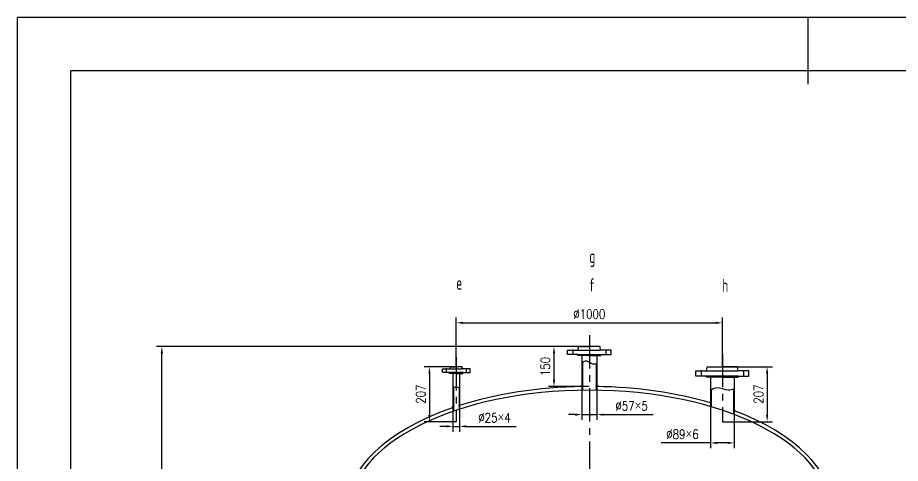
# Model space of a CAD drawing. Header units: millimetres. Extents: x -300 to 12659, y -300 to 12315.
# Drawn here: x -300 to 4677, y 9800 to 12315 of the extents above; entities that cross this region are included whole.
import ezdxf

# ---------------------------------------------------------------- set-up
doc = ezdxf.new("R2010")
doc.units = ezdxf.units.MM
doc.header["$LTSCALE"] = 150
doc.linetypes.add('CENTER', pattern=[2, 1.25, -0.25, 0.25, -0.25])
for name, color, linetype in [('1轮廓实线层', 7, 'Continuous'), ('2细线层', 4, 'Continuous'), ('3中心线层', 1, 'CENTER'), ('6文字层', 3, 'Continuous'), ('图框层', 7, 'Continuous')]:
    doc.layers.add(name, color=color, linetype=linetype)
doc.styles.add('PC_TEXTSTYLE', font='isocp.shx', dxfattribs={"width": 0.8, "height": 8, "bigfont": 'hzfs.shx'})
doc.styles.add('TH_GBDIM', font='romans.shx', dxfattribs={"width": 0.8, "bigfont": 'gbcbig.shx'})
doc.dimstyles.new('lmn-TH_GBDIM', dxfattribs={"dimscale": 15, "dimtxt": 3.5, "dimasz": 2.5, "dimexe": 2, "dimexo": 0, "dimgap": 1.5, "dimtad": 1, "dimdec": 0, "dimlfac": 0.666667, "dimzin": 0, "dimdsep": 46, "dimtxsty": 'TH_GBDIM', "dimcen": 2.5, "dimclrd": 130, "dimclre": 130, "dimclrt": 3, "dimadec": 0, "dimazin": 0, "dimtfac": 0.714286, "dimtdec": 0, "dimtmove": 0, "dimatfit": 3, "dimfxl": 0, "dimtzin": 0, "dimlwd": -1, "dimlwe": -1, "dimarcsym": 0})

# ---------------------------------------------------------------- blocks, each defined once
blk = doc.blocks.new('*D18')
at = {"layer": '1轮廓实线层', "color": 130}
for p, q in [((2923.1, 10458.7), (483, 10458.7)), ((513, 5941.8), (513, 10421.2)), ((1795.5, 5904.3), (483, 5904.3))]:
    blk.add_line(p, q, dxfattribs=at)
for points in [[(506.8, 10421.2), (519.3, 10421.2), (513, 10458.7)], [(506.8, 5941.8), (519.3, 5941.8), (513, 5904.3)]]:
    blk.add_solid(points, dxfattribs=at)
at = {"layer": 'Defpoints', "color": 0}
for p in [(513, 10458.7), (2923.1, 10458.7), (1795.5, 5904.3)]:
    blk.add_point(p, dxfattribs=at)
at = {"layer": '1轮廓实线层', "color": 3, "insert": (464.3, 8181.5), "char_height": 52.5, "attachment_point": 5, "rotation": 90, "style": 'TH_GBDIM'}
blk.add_mtext('3036', dxfattribs=at)
blk = doc.blocks.new('*D19')
at = {"layer": '1轮廓实线层', "color": 130}
for p, q in [((2173.1, 10345.3), (1991.6, 10345.3)), ((2021.6, 10307.8), (2021.6, 10072.3)), ((2173.1, 10034.8), (1991.6, 10034.8))]:
    blk.add_line(p, q, dxfattribs=at)
for points in [[(2015.3, 10307.8), (2027.8, 10307.8), (2021.6, 10345.3)], [(2015.3, 10072.3), (2027.8, 10072.3), (2021.6, 10034.8)]]:
    blk.add_solid(points, dxfattribs=at)
at = {"layer": 'Defpoints', "color": 0}
for p in [(2173.1, 10345.3), (2021.6, 10034.8), (2173.1, 10034.8)]:
    blk.add_point(p, dxfattribs=at)
at = {"layer": '1轮廓实线层', "color": 3, "insert": (1972.8, 10190.1), "char_height": 52.5, "attachment_point": 5, "rotation": 90, "style": 'TH_GBDIM'}
blk.add_mtext('207', dxfattribs=at)
blk = doc.blocks.new('*D20')
at = {"layer": '1轮廓实线层', "color": 130}
for p, q in [((2923.1, 10458.7), (2693.7, 10458.7)), ((2723.7, 10421.2), (2723.7, 10271.5)), ((2923.1, 10234), (2693.7, 10234))]:
    blk.add_line(p, q, dxfattribs=at)
for points in [[(2717.5, 10421.2), (2730, 10421.2), (2723.7, 10458.7)], [(2717.5, 10271.5), (2730, 10271.5), (2723.7, 10234)]]:
    blk.add_solid(points, dxfattribs=at)
at = {"layer": 'Defpoints', "color": 0}
for p in [(2923.1, 10458.7), (2723.7, 10234), (2923.1, 10234)]:
    blk.add_point(p, dxfattribs=at)
at = {"layer": '1轮廓实线层', "color": 3, "insert": (2675, 10346.3), "char_height": 52.5, "attachment_point": 5, "rotation": 90, "style": 'TH_GBDIM'}
blk.add_mtext('150', dxfattribs=at)
blk = doc.blocks.new('*D21')
at = {"layer": '1轮廓实线层', "color": 130}
for p, q in [((3673.1, 10345.3), (3955.5, 10345.3)), ((3925.5, 10307.8), (3925.5, 10072.3)), ((3673.1, 10034.8), (3955.5, 10034.8))]:
    blk.add_line(p, q, dxfattribs=at)
for points in [[(3919.2, 10307.8), (3931.7, 10307.8), (3925.5, 10345.3)], [(3919.2, 10072.3), (3931.7, 10072.3), (3925.5, 10034.8)]]:
    blk.add_solid(points, dxfattribs=at)
at = {"layer": 'Defpoints', "color": 0}
for p in [(3673.1, 10345.3), (3673.1, 10034.8), (3925.5, 10034.8)]:
    blk.add_point(p, dxfattribs=at)
at = {"layer": '1轮廓实线层', "color": 3, "insert": (3876.7, 10190.1), "char_height": 52.5, "attachment_point": 5, "rotation": 90, "style": 'TH_GBDIM'}
blk.add_mtext('207', dxfattribs=at)
blk = doc.blocks.new('*D22')
at = {"layer": '1轮廓实线层', "color": 130}
for p, q in [((2154.4, 10121), (2154.4, 9978.5)), ((2191.9, 10131.5), (2191.9, 9978.5)), ((2116.9, 10008.5), (2079.4, 10008.5)), ((2154.4, 10008.5), (2191.9, 10008.5)), ((2229.4, 10008.5), (2510.1, 10008.5))]:
    blk.add_line(p, q, dxfattribs=at)
for points in [[(2116.9, 10014.8), (2116.9, 10002.3), (2154.4, 10008.5)], [(2229.4, 10014.8), (2229.4, 10002.3), (2191.9, 10008.5)]]:
    blk.add_solid(points, dxfattribs=at)
at = {"layer": 'Defpoints', "color": 0}
for p in [(2154.4, 10121), (2191.9, 10131.5), (2191.9, 10008.5)]:
    blk.add_point(p, dxfattribs=at)
at = {"layer": '1轮廓实线层', "color": 3, "insert": (2388.5, 10059.5), "char_height": 52.5, "attachment_point": 5, "style": 'TH_GBDIM'}
blk.add_mtext('%%C25{\\fBatang|b0|i0|c129|p18;\\H1.0833x;×}4', dxfattribs=at)
blk = doc.blocks.new('*D23')
at = {"layer": '1轮廓实线层', "color": 130}
for p, q in [((2880.4, 10239.4), (2880.4, 10044.8)), ((2965.9, 10239.4), (2965.9, 10044.8)), ((2842.9, 10074.8), (2805.4, 10074.8)), ((2880.4, 10074.8), (2965.9, 10074.8)), ((3003.4, 10074.8), (3282.1, 10074.8))]:
    blk.add_line(p, q, dxfattribs=at)
for points in [[(2842.9, 10081), (2842.9, 10068.5), (2880.4, 10074.8)], [(3003.4, 10081), (3003.4, 10068.5), (2965.9, 10074.8)]]:
    blk.add_solid(points, dxfattribs=at)
at = {"layer": 'Defpoints', "color": 0}
for p in [(2880.4, 10239.4), (2965.9, 10239.4), (2965.9, 10074.8)]:
    blk.add_point(p, dxfattribs=at)
at = {"layer": '1轮廓实线层', "color": 3, "insert": (3161.5, 10125.7), "char_height": 52.5, "attachment_point": 5, "style": 'TH_GBDIM'}
blk.add_mtext('%%C57{\\fBatang|b0|i0|c129|p18;\\H1.0833x;×}5', dxfattribs=at)
blk = doc.blocks.new('*D24')
at = {"layer": '1轮廓实线层', "color": 130}
for p, q in [((3606.4, 10145.8), (3606.4, 9885.2)), ((3739.9, 10104.4), (3739.9, 9885.2)), ((3606.4, 9915.2), (3327.7, 9915.2)), ((3702.4, 9915.2), (3643.9, 9915.2))]:
    blk.add_line(p, q, dxfattribs=at)
for points in [[(3643.9, 9921.4), (3643.9, 9908.9), (3606.4, 9915.2)], [(3702.4, 9921.4), (3702.4, 9908.9), (3739.9, 9915.2)]]:
    blk.add_solid(points, dxfattribs=at)
at = {"layer": 'Defpoints', "color": 0}
for p in [(3606.4, 10145.8), (3739.9, 10104.4), (3739.9, 9915.2)]:
    blk.add_point(p, dxfattribs=at)
at = {"layer": '1轮廓实线层', "color": 3, "insert": (3448.3, 9966.1), "char_height": 52.5, "attachment_point": 5, "style": 'TH_GBDIM'}
blk.add_mtext('%%C89{\\fBatang|b0|i0|c129|p18;\\H1.0833x;×}6', dxfattribs=at)
blk = doc.blocks.new('*D31')
at = {"layer": '1轮廓实线层', "color": 130}
for p, q in [((2173.1, 10345.3), (2173.1, 10622.9)), ((3673.1, 10345.3), (3673.1, 10622.9)), ((2210.6, 10592.9), (3635.6, 10592.9))]:
    blk.add_line(p, q, dxfattribs=at)
for points in [[(2210.6, 10599.2), (2210.6, 10586.7), (2173.1, 10592.9)], [(3635.6, 10599.2), (3635.6, 10586.7), (3673.1, 10592.9)]]:
    blk.add_solid(points, dxfattribs=at)
at = {"layer": 'Defpoints', "color": 0}
for p in [(3673.1, 10592.9), (2173.1, 10345.3), (3673.1, 10345.3)]:
    blk.add_point(p, dxfattribs=at)
at = {"layer": '1轮廓实线层', "color": 3, "insert": (2923.1, 10641.7), "char_height": 52.5, "attachment_point": 5, "style": 'TH_GBDIM'}
blk.add_mtext('%%C1000', dxfattribs=at)

msp = doc.modelspace()

# ---------------------------------------------------------------- linework, layer by layer
at = {"layer": '1轮廓实线层'}
for p, q in [((4155, 12315), (4155, 11940)), ((2857.867, 10414.433), (2988.367, 10414.433)), ((2860.117, 10437.683), (2986.117, 10437.683)), ((2880.367, 10407.683), (2880.367, 10239.401)), ((2965.867, 10407.683), (2965.867, 10239.401)), ((2884.117, 10371.327), (2884.117, 10233.401)), ((2962.117, 10362.43), (2962.117, 10233.401)), ((2210.617, 10313.056), (2135.617, 10313.056)), ((2139.367, 10333.306), (2206.867, 10333.306)), ((2154.367, 10306.306), (2154.367, 10121.002)), ((2191.867, 10306.306), (2191.867, 10131.453)), ((3584.617, 10321.306), (3761.617, 10321.306)), ((3763.117, 10292.056), (3583.117, 10292.056)), ((3606.367, 10285.306), (3606.367, 10145.775)), ((3739.867, 10285.306), (3739.867, 10104.385)), ((2157.367, 10229.222), (2157.367, 10115.002)), ((2188.867, 10228.695), (2188.867, 10125.453)), ((2872.117, 10233.201), (2880.367, 10239.401)), ((2880.367, 10239.401), (2884.117, 10236.401)), ((2884.117, 10233.401), (2884.117, 10236.401)), ((2884.117, 10233.401), (2884.117, 10212.401)), ((2965.867, 10239.401), (2962.117, 10236.401)), ((2962.117, 10233.401), (2962.117, 10236.401)), ((2962.117, 10233.401), (2962.117, 10211.935)), ((2974.117, 10233.201), (2965.867, 10239.401)), ((3610.867, 10215.817), (3610.867, 10139.775)), ((3735.367, 10220.254), (3735.367, 10098.385)), ((2154.367, 10121.002), (2145.367, 10110.853)), ((2154.367, 10121.002), (2157.367, 10118.002)), ((2157.367, 10115.002), (2157.367, 10118.002)), ((2157.367, 10115.002), (2157.367, 10093.589)), ((2191.867, 10131.453), (2188.867, 10128.453)), ((2188.867, 10125.453), (2188.867, 10128.453)), ((2188.867, 10125.453), (2188.867, 10126.953)), ((2188.867, 10125.453), (2188.867, 10104.114)), ((2199.445, 10128.825), (2191.867, 10131.453)), ((3606.367, 10145.775), (3598.867, 10143.267)), ((3606.367, 10145.775), (3610.867, 10142.775)), ((3610.867, 10139.775), (3610.867, 10142.775)), ((3610.867, 10139.775), (3610.867, 10118.522)), ((3739.867, 10104.385), (3735.367, 10101.385)), ((3747.367, 10093.853), (3739.867, 10104.385)), ((3735.367, 10098.385), (3735.367, 10101.385)), ((3735.367, 10098.385), (3735.367, 10076.837))]:
    msp.add_line(p, q, dxfattribs=at)
for points in [[(2923.117, 10407.683), (2876.992, 10407.683), (2857.867, 10407.683), (2857.867, 10414.433), (2799.367, 10414.433), (2799.367, 10437.683), (2860.117, 10437.683), (2862.324, 10458.683), (2876.992, 10458.683), (2923.117, 10458.683)], [(2842.867, 10437.683), (2860.117, 10437.683), (2862.324, 10458.683), (2876.992, 10458.683)], [(2799.367, 10414.433), (2799.367, 10437.683), (2815.867, 10437.683)], [(2857.867, 10407.683), (2857.867, 10414.433), (2842.867, 10414.433)], [(2173.117, 10306.306), (2152.492, 10306.306), (2135.617, 10306.306), (2135.617, 10313.056), (2094.367, 10313.056), (2094.367, 10333.306), (2139.367, 10333.306), (2140.628, 10345.306), (2152.492, 10345.306), (2173.117, 10345.306)], [(2094.367, 10313.056), (2094.367, 10333.306), (2106.367, 10333.306)], [(2127.367, 10333.306), (2139.367, 10333.306), (2140.628, 10345.306), (2152.492, 10345.306)], [(2152.492, 10306.306), (2135.617, 10306.306), (2135.617, 10313.056), (2127.367, 10313.056)], [(3673.117, 10285.306), (3605.242, 10285.306), (3583.117, 10285.306), (3583.117, 10292.056), (3523.117, 10292.056), (3523.117, 10321.306), (3584.617, 10321.306), (3587.139, 10345.306), (3605.242, 10345.306), (3673.117, 10345.306)], [(3523.117, 10292.056), (3523.117, 10321.306), (3539.617, 10321.306)], [(3566.617, 10321.306), (3584.617, 10321.306), (3587.139, 10345.306), (3605.242, 10345.306)], [(3583.117, 10285.306), (3583.117, 10292.056), (3566.617, 10292.056)]]:
    msp.add_lwpolyline(points, dxfattribs=at)
at = {"layer": '1轮廓实线层', "extrusion": (-1.22461e-16, 0, -1)}
for points in [[(-2923.117, 10407.683), (-2969.242, 10407.683), (-2988.367, 10407.683), (-2988.367, 10414.433), (-3046.867, 10414.433), (-3046.867, 10437.683), (-2986.117, 10437.683), (-2983.909, 10458.683), (-2969.242, 10458.683), (-2923.117, 10458.683)], [(-3003.367, 10437.683), (-2986.117, 10437.683), (-2983.909, 10458.683), (-2969.242, 10458.683)], [(-2988.367, 10407.683), (-2988.367, 10414.433), (-3003.367, 10414.433)], [(-3046.867, 10414.433), (-3046.867, 10437.683), (-3030.367, 10437.683)], [(-2173.117, 10306.306), (-2193.742, 10306.306), (-2210.617, 10306.306), (-2210.617, 10313.056), (-2251.867, 10313.056), (-2251.867, 10333.306), (-2206.867, 10333.306), (-2205.605, 10345.306), (-2193.742, 10345.306), (-2173.117, 10345.306)], [(-2218.867, 10333.306), (-2206.867, 10333.306), (-2205.605, 10345.306), (-2193.742, 10345.306)], [(-2210.617, 10306.306), (-2210.617, 10313.056), (-2218.867, 10313.056)], [(-2251.867, 10313.056), (-2251.867, 10333.306), (-2239.867, 10333.306)], [(-3673.117, 10285.306), (-3740.992, 10285.306), (-3763.117, 10285.306), (-3763.117, 10292.056), (-3823.117, 10292.056), (-3823.117, 10321.306), (-3761.617, 10321.306), (-3759.094, 10345.306), (-3740.992, 10345.306), (-3673.117, 10345.306)], [(-3779.617, 10321.306), (-3761.617, 10321.306), (-3759.094, 10345.306), (-3740.992, 10345.306)], [(-3823.117, 10292.056), (-3823.117, 10321.306), (-3806.617, 10321.306)], [(-3763.117, 10285.306), (-3763.117, 10292.056), (-3779.617, 10292.056)]]:
    msp.add_lwpolyline(points, dxfattribs=at)
at = {"layer": '1轮廓实线层'}
for major_axis, ratio, start_param, end_param in [((1350, 0), 0.5, 0, 3.14159265), ((1371, 0), 0.50765864, 1.59924655, 2.13596467), ((1371, 0), 0.50765864, 1.04530149, 1.5423461), ((1371, 0), 0.50765864, 2.1634136, 3.14159265), ((1371, 0), 0.50765864, 0, 0.93669874)]:
    msp.add_ellipse((2923.117, 9537.683), major_axis=major_axis, ratio=ratio, start_param=start_param, end_param=end_param, dxfattribs=at)
for points, knots in [([(2880.367, 10369.499), (2889.832, 10374.144), (2909.637, 10383.862), (2934.906, 10360.521), (2955.839, 10359.388), (2965.867, 10363.877)], [0, 0, 0, 0, 19.28363626, 40.34782348, 59.8724431, 59.8724431, 59.8724431, 59.8724431]), ([(2154.367, 10226.891), (2158.393, 10230.084), (2166.339, 10233.55), (2179.349, 10229.341), (2187.721, 10227.583), (2191.867, 10229.828)], [0, 0, 0, 0, 9.37964252, 18.51008178, 26.48094941, 26.48094941, 26.48094941, 26.48094941]), ([(3606.367, 10212.683), (3618.648, 10221.274), (3650.001, 10237.816), (3695.313, 10208.101), (3730.016, 10216.616), (3739.867, 10222.765)], [0, 0, 0, 0, 27.69579046, 70.70527329, 93.87283749, 93.87283749, 93.87283749, 93.87283749])]:
    msp.add_open_spline(points, degree=3, knots=knots, dxfattribs=at)
at = {"layer": '2细线层'}
for p in [(-300, -300), (8610, 12315)]:
    msp.add_line(p, (-300, 12315), dxfattribs=at)
at = {"layer": '3中心线层'}
for p, q in [((2923.117, 10523.312), (2923.117, 8862.683)), ((2923.117, 10463.183), (2923.117, 10403.183)), ((2829.367, 10442.183), (2829.367, 10411.433)), ((3673.117, 10416.498), (3673.117, 10034.814)), ((2173.117, 10399.303), (2173.117, 10034.814)), ((2116.867, 10337.806), (2116.867, 10310.056)), ((2173.117, 10349.806), (2173.117, 10301.806)), ((3553.117, 10325.806), (3553.117, 10289.056)), ((3673.117, 10349.806), (3673.117, 10280.806))]:
    msp.add_line(p, q, dxfattribs=at)
at = {"layer": '3中心线层', "extrusion": (-1.22461e-16, 0, -1)}
for p, q in [((2923.117, 10463.183), (2923.117, 10403.183)), ((3016.867, 10442.183), (3016.867, 10411.433)), ((2229.367, 10337.806), (2229.367, 10310.056)), ((3673.117, 10349.806), (3673.117, 10280.806)), ((3793.117, 10325.806), (3793.117, 10289.056))]:
    msp.add_line(p, q, dxfattribs=at)
at = {"layer": '图框层'}
for p in [(0, 0), (8310, 12015)]:
    msp.add_line(p, (0, 12015), dxfattribs=at)

# ---------------------------------------------------------------- texts
at = {"layer": '1轮廓实线层', "style": 'PC_TEXTSTYLE'}
for p in [(2923.117, 10407.683), (2173.117, 10306.306), (3673.117, 10285.306)]:
    msp.add_text('TH_SUPERPART', height=1e-29, dxfattribs=at).set_placement(p)
at = {"layer": '6文字层', "style": 'PC_TEXTSTYLE', "width": 0.667}
for s, p in [('g', (2923.117, 10930.417)), ('e', (2173.117, 10780.085)), ('f', (2923.117, 10768.919)), ('h', (3673.117, 10766.383))]:
    msp.add_text(s, height=75, dxfattribs=at).set_placement(p)

# ---------------------------------------------------------------- dimensions: what is measured, and where the dimension line sits
at = {"layer": '1轮廓实线层'}
for base, p1, p2, text, picture, middle in [((3673.117, 10592.908), (2173.117, 10345.306), (3673.117, 10345.306), '%%C<>', '*D31', (2923.117, 10592.908)), ((2965.867, 10074.8), (2880.367, 10239.401), (2965.867, 10239.401), '%%C<>{\\fBatang|b0|i0|c129|p18;\\H1.0833x;×}5', '*D23', (3161.469, 10074.8)), ((3739.867, 9915.166), (3606.367, 10145.775), (3739.867, 10104.385), '%%C<>{\\fBatang|b0|i0|c129|p18;\\H1.0833x;×}6', '*D24', (3448.264, 9915.166))]:
    dim = msp.add_linear_dim(base=base, p1=p1, p2=p2, text=text, dimstyle='lmn-TH_GBDIM', dxfattribs=at)
    dim.commit()
    dim.dimension.update_dxf_attribs({"geometry": picture, "text_midpoint": middle, "dimtype": 160})
for base, p1, p2, picture, middle in [((513.026, 10458.683), (1795.454, 5904.288), (2923.117, 10458.683), '*D18', (464.276, 8181.485)), ((2723.738, 10233.964), (2923.117, 10458.683), (2923.117, 10233.964), '*D20', (2674.988, 10346.323)), ((2021.565, 10034.814), (2173.117, 10345.306), (2173.117, 10034.814), '*D19', (1972.815, 10190.06)), ((3925.463, 10034.814), (3673.117, 10345.306), (3673.117, 10034.814), '*D21', (3876.713, 10190.06))]:
    dim = msp.add_linear_dim(base=base, p1=p1, p2=p2, angle=90, dimstyle='lmn-TH_GBDIM', dxfattribs=at)
    dim.commit()
    dim.dimension.update_dxf_attribs({"geometry": picture, "text_midpoint": middle})
dim = msp.add_linear_dim(base=(2191.867, 10008.526), p1=(2154.367, 10121.002), p2=(2191.867, 10131.453), text='%%C<>{\\fBatang|b0|i0|c129|p18;\\H1.0833x;×}4', dimstyle='lmn-TH_GBDIM', dxfattribs=at)
dim.commit()
dim.dimension.update_dxf_attribs({"geometry": '*D22', "text_midpoint": (2388.469, 10059.463)})

doc.saveas('drawing.dxf')
